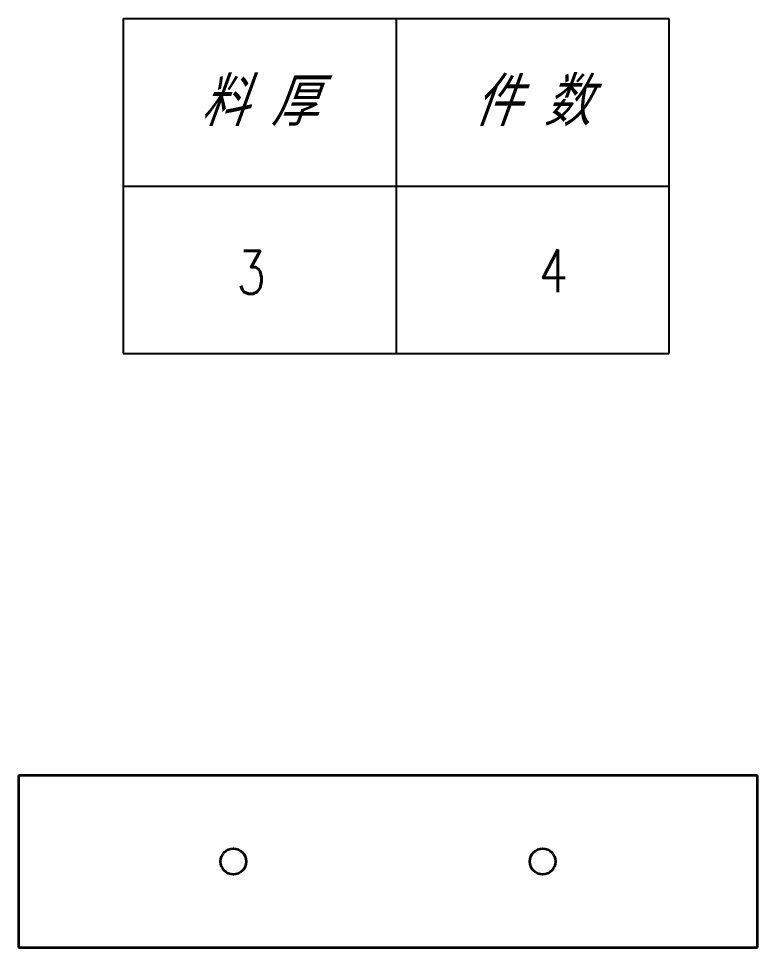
# Model space of a CAD drawing. Header units: millimetres. Extents: x 9230 to 30874, y -310 to 1935.
# Drawn here: x 30600.5 to 30772.5, y 87 to 303.3 of the extents above; entities that cross this region are included whole.
import ezdxf
from ezdxf.enums import TextEntityAlignment as Align

# ---------------------------------------------------------------- set-up
doc = ezdxf.new("R2010")
doc.units = ezdxf.units.MM
doc.layers.add('标注线', color=3, linetype='Continuous', lineweight=25)
doc.styles.add('DIM', font='simplex.shx', dxfattribs={"width": 0.8, "bigfont": 'bigfont.shx'})
doc.styles.get("Standard").update_dxf_attribs({"font": 'txt.shx', "width": 0.8, "oblique": 20, "bigfont": 'bigfont.shx'})

# ---------------------------------------------------------------- blocks, each defined once
blk = doc.blocks.new('*T11')
at = {"color": 0, "linetype": 'ByBlock', "lineweight": -2, "transparency": 16777216}
for p, q in [((0, 0), (127, 0)), ((0, 0), (0, -78)), ((63.5, 0), (63.5, -78)), ((127, 0), (127, -78)), ((0, -39), (127, -39)), ((0, -78), (127, -78))]:
    blk.add_line(p, q, dxfattribs=at)
at = {"color": 0, "transparency": 16777216, "char_height": 10, "width": 60.5, "attachment_point": 5}
for s, insert in [('{\\fSimSun|b0|i0|c134|p2;料 厚}', (31.75, -19.5)), ('{\\fSimSun|b0|i0|c134|p2;件 数}', (95.25, -19.5))]:
    blk.add_mtext(s, dxfattribs=dict(at, insert=insert))
blk = doc.blocks.new('拆图参数')
blk.add_blockref('*T11', (-63.5, 78))
at = {"style": 'DIM', "width": 0.8}
blk.add_attdef('6', text='', height=10, dxfattribs=at).set_placement((-37.13, 18.91), align=Align.MIDDLE_LEFT)
blk.add_attdef('1', text='', height=10, dxfattribs=at).set_placement((36.65, 19.27), align=Align.MIDDLE_CENTER)

msp = doc.modelspace()

# ---------------------------------------------------------------- linework, layer by layer
at = {"color": 7, "lineweight": 35}
for p, q in [((30772.46, 127.011), (30600.46, 127.011)), ((30600.46, 127.011), (30600.46, 87.011)), ((30772.46, 87.011), (30772.46, 127.011)), ((30600.46, 87.011), (30772.46, 87.011))]:
    msp.add_line(p, q, dxfattribs=at)
for centre in [(30650.46, 107.011), (30722.46, 107.011)]:
    msp.add_circle(centre, 3, dxfattribs=at)

# ---------------------------------------------------------------- block references
at = {"layer": '标注线', "ltscale": 2}
msp.add_blockref('拆图参数', (30688.337, 225.259), dxfattribs=at).add_auto_attribs({'1': '4', '6': '3'})

doc.saveas('drawing.dxf')
